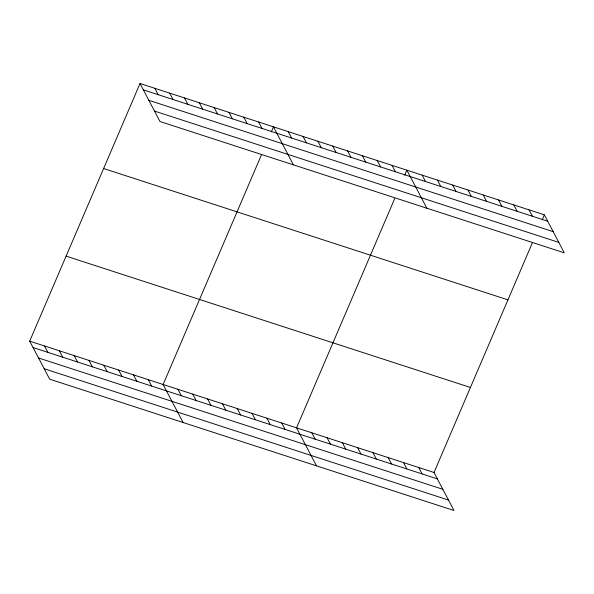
<?xml version="1.0" encoding="UTF-8"?>
<svg xmlns="http://www.w3.org/2000/svg" width="594" height="594" viewBox="0 0 594 594"><rect width="100%" height="100%" fill="white"/><g stroke="black" fill="none" stroke-linecap="round" stroke-linejoin="round"><path stroke-width="0.89" d="M29.7 341.156L434.021 472.49L453.979 510.506L49.658 379.172L29.7 341.156L140.021 83.494L544.342 214.828L564.3 252.844L159.979 121.51L140.021 83.494M261.308 155.183L163.127 384.496L183.086 422.512M271.302 131.838L273.448 126.834L293.406 164.85M394.735 198.515L296.555 427.836L316.513 465.852M404.729 175.178L406.875 170.174L426.834 208.19M434.021 472.49L532.209 243.169M542.203 219.832L544.342 214.828M143.377 89.887L547.698 221.22M148.856 100.319L553.177 231.653M154.499 111.078L558.82 242.404M103.616 168.525L507.937 299.859M66.105 256.133L470.426 387.459M33.056 347.549L437.377 478.883M38.536 357.989L442.857 489.315M44.179 368.74L448.5 500.066M529.068 209.868L532.424 216.253M513.795 204.908L517.151 211.293M498.522 199.94L501.871 206.333M483.241 194.981L486.597 201.373M467.968 190.021L471.324 196.414M452.695 185.061L456.051 191.446M437.422 180.101L440.778 186.486M422.148 175.133L425.504 181.526M392.047 165.362L395.404 171.748M377.22 160.543L380.576 166.936M362.399 155.732L365.756 162.117M347.572 150.913L350.928 157.306M332.744 146.094L336.1 152.487M317.924 141.283L321.28 147.676M303.096 136.464L306.452 142.857M288.268 131.653L291.624 138.038M258.62 122.022L261.976 128.408M243.792 117.204L247.149 123.597M418.748 467.53L422.104 473.915M228.972 112.392L232.328 118.778M403.475 462.57L406.831 468.956M214.144 107.573L217.501 113.966M388.201 457.603L391.557 463.996M199.317 102.762L202.673 109.148M372.928 452.643L376.284 459.036M184.496 97.943L187.853 104.336M357.655 447.683L361.004 454.076M169.669 93.124L173.025 99.517M342.374 442.723L345.73 449.109M154.841 88.313L158.197 94.706M327.101 437.763L330.457 444.149M311.828 432.796L315.184 439.189M281.727 423.025L285.083 429.41M266.906 418.206L270.255 424.599M252.079 413.394L255.435 419.78M237.251 408.575L240.607 414.968M222.431 403.764L225.779 410.15M207.603 398.945L210.959 405.338M192.775 394.126L196.131 400.519M177.955 389.315L181.304 395.708M148.3 379.685L151.656 386.07M133.479 374.866L136.828 381.259M118.652 370.055L122.008 376.44M103.824 365.236L107.18 371.629M89.003 360.424L92.352 366.81M74.176 355.606L77.532 361.998M59.348 350.794L62.704 357.18M44.528 345.975L47.876 352.368"/></g></svg>
